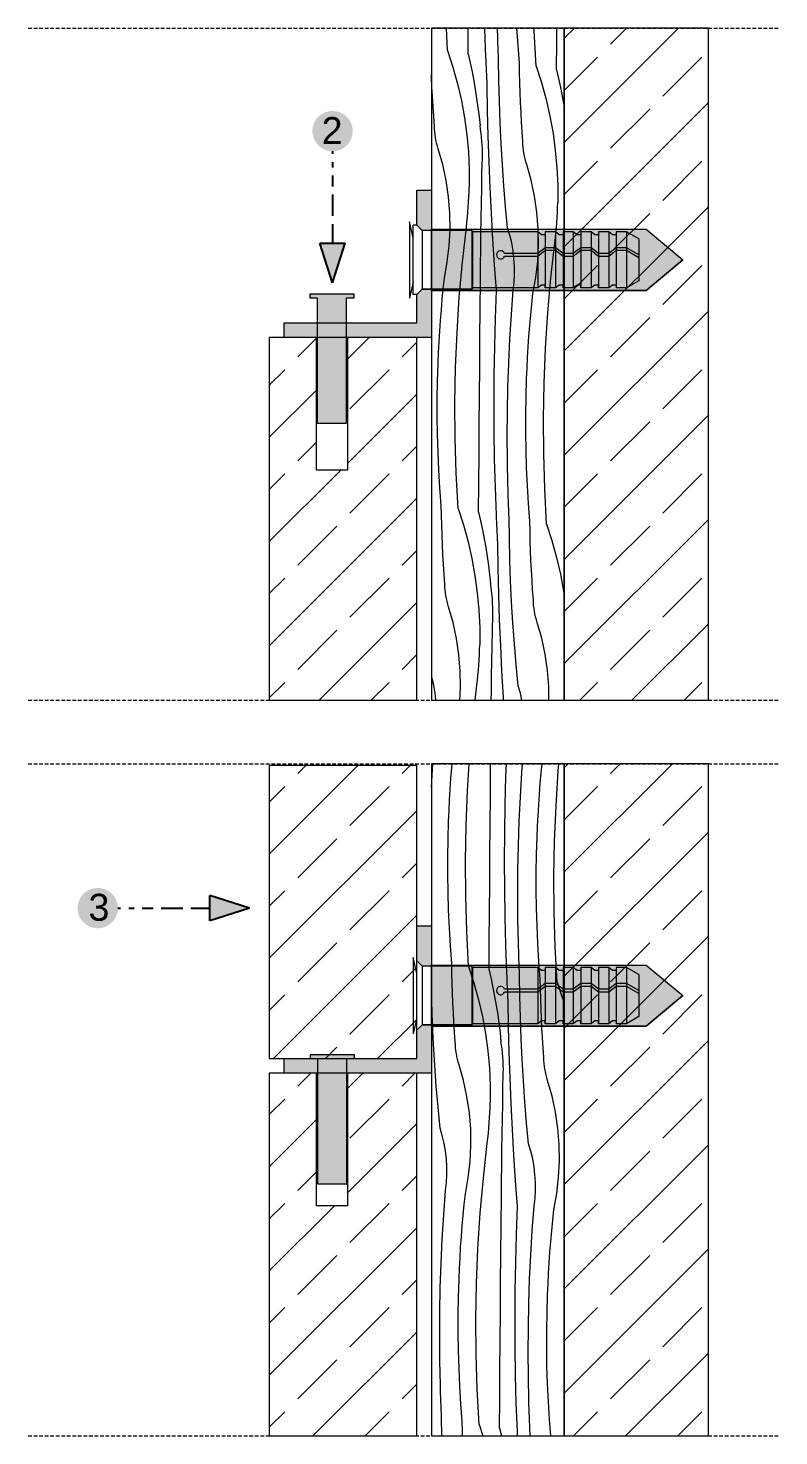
# Model space of a CAD drawing. Header units: millimetres. Extents: x -7260 to 55402, y 95 to 28230.
# Drawn here: x 34610 to 38683, y 12547 to 20189 of the extents above; entities that cross this region are included whole.
import ezdxf

# ---------------------------------------------------------------- set-up
doc = ezdxf.new("R2010")
doc.units = ezdxf.units.MM
doc.linetypes.add('Hidden Line', pattern=[30, 20, -10])
for name, color, linetype, lineweight in [('2D - Ogolne101', 252, 'Continuous', 13), ('2D - Ogolne5', 161, 'Continuous', 25), ('2D - Ogolne61', 251, 'Continuous', 20), ('2D - Ogolne82', 9, 'Continuous', 20), ('2D Drafting - General102', 254, 'Continuous', 13), ('2D Drafting - General121', 255, 'Continuous', 0), ('2D Drafting - General2', 251, 'Continuous', 15), ('2D Drafting - General5', 161, 'Continuous', 25), ('2D Drafting - General81', 251, 'Continuous', 20), ('Opisy - Tekst121', 255, 'Continuous', 0)]:
    doc.layers.add(name, color=color, linetype=linetype, lineweight=lineweight)
doc.styles.add('GENERATED_STYLE_5', font='arial.ttf')
pattern_1 = [(45, (412961, -308702.5), (-282.8427, 282.8427), []), (45, (412819.6, -308561.07), (-282.8427, 282.8427), [300, -100])]

# ---------------------------------------------------------------- blocks, each defined once
blk = doc.blocks.new('*X6')
at = {"layer": '2D Drafting - General81', "linetype": 'Continuous'}
for p, q in [((-94018.7, 82192.5), (-94020.3, 82222.8)), ((-93990.9, 82187.6), (-93990.6, 82222.8)), ((-93968.1, 82221.4), (-93968.1, 82222.8)), ((-93966.7, 82183.3), (-93968.1, 82221.4)), ((-93950.9, 82219.1), (-93951, 82222.8)), ((-93923.2, 82199.4), (-93924.6, 82222.8)), ((-93901.1, 82219), (-93901.3, 82222.8)), ((-93870.5, 82205.7), (-93870.4, 82222.8)), ((-93950.8, 82213.5), (-93950.9, 82219.1)), ((-93950.6, 82208), (-93950.8, 82213.5)), ((-93950.4, 82202.4), (-93950.6, 82208)), ((-93950.2, 82196.9), (-93950.4, 82202.4)), ((-93898.6, 82171.3), (-93901.1, 82219)), ((-93870.8, 82166.4), (-93870.5, 82205.7)), ((-94018.7, 82192.5), (-94011.4, 82170.1)), ((-93990.9, 82187.6), (-93988.1, 82175.6)), ((-93966.5, 82178.6), (-93966.7, 82183.3)), ((-93949.9, 82191.3), (-93950.2, 82196.9)), ((-93949.7, 82185.8), (-93949.9, 82191.3)), ((-93949.5, 82180.3), (-93949.7, 82185.8)), ((-93921.4, 82175.3), (-93923.2, 82199.4)), ((-94011.4, 82170.1), (-94005.2, 82147.4)), ((-93988.1, 82175.6), (-93985.6, 82163.6)), ((-93966.3, 82173.9), (-93966.5, 82178.6)), ((-93966.1, 82169.3), (-93966.3, 82173.9)), ((-93965.9, 82164.6), (-93966.1, 82169.3)), ((-93965.7, 82159.9), (-93965.9, 82164.6)), ((-93949.1, 82151.7), (-93949.5, 82180.3)), ((-93921.2, 82162), (-93921.4, 82175.3)), ((-93898.6, 82171.3), (-93891.4, 82148.9)), ((-93870.8, 82166.4), (-93868.1, 82154.4)), ((-94040.4, 82156.5), (-94040.5, 82160.2)), ((-94039.9, 82143.2), (-94040.4, 82156.5)), ((-94005.2, 82147.4), (-94000, 82124.5)), ((-93985.6, 82163.6), (-93983.3, 82151.5)), ((-93983.3, 82151.5), (-93981.2, 82139.4)), ((-93965.4, 82155.3), (-93965.7, 82159.9)), ((-93965.2, 82150.6), (-93965.4, 82155.3)), ((-93965, 82145.9), (-93965.2, 82150.6)), ((-93964.4, 82111), (-93965, 82145.9)), ((-93948.4, 82123.1), (-93949.1, 82151.7)), ((-93920.8, 82148.7), (-93921.2, 82162)), ((-93920.3, 82135.4), (-93920.8, 82148.7)), ((-93891.4, 82148.9), (-93885.1, 82126.2)), ((-93868.1, 82154.4), (-93865.6, 82142.4)), ((-94039.2, 82129.9), (-94039.9, 82143.2)), ((-94038.5, 82116.6), (-94039.2, 82129.9)), ((-93981.2, 82139.4), (-93979.3, 82127.3)), ((-93979.3, 82127.3), (-93977.5, 82115.2)), ((-93919.8, 82122.1), (-93920.3, 82135.4)), ((-93885.1, 82126.2), (-93879.9, 82103.3)), ((-93865.6, 82142.4), (-93863.2, 82130.4)), ((-93863.2, 82130.4), (-93861.1, 82118.3)), ((-94037.6, 82103.3), (-94038.5, 82116.6)), ((-94000, 82124.5), (-93995.8, 82101.3)), ((-93977.5, 82115.2), (-93976, 82103)), ((-93963.5, 82076.1), (-93964.4, 82111)), ((-93947.4, 82094.5), (-93948.4, 82123.1)), ((-93919.1, 82108.8), (-93919.8, 82122.1)), ((-93918.4, 82095.5), (-93919.1, 82108.8)), ((-93861.1, 82118.3), (-93860.5, 82114.5)), ((-94036.7, 82090), (-94037.6, 82103.3)), ((-94036.5, 82086.1), (-94036.7, 82090)), ((-93995.8, 82101.3), (-93992.6, 82078)), ((-93976, 82103), (-93974.7, 82090.8)), ((-93973.9, 82085.5), (-93974.7, 82090.8)), ((-93946.1, 82066), (-93947.4, 82094.5)), ((-93917.6, 82082.2), (-93918.4, 82095.5)), ((-93879.9, 82103.3), (-93875.7, 82080.1)), ((-94036.2, 82082.2), (-94036.5, 82086.1)), ((-94035.8, 82078.2), (-94036.2, 82082.2)), ((-94035.2, 82074.3), (-94035.8, 82078.2)), ((-94034.5, 82070.5), (-94035.2, 82074.3)), ((-94033.6, 82066.6), (-94034.5, 82070.5)), ((-93992.6, 82078), (-93990.5, 82054.6)), ((-93973.2, 82080.2), (-93973.9, 82085.5)), ((-93972.6, 82074.8), (-93973.2, 82080.2)), ((-93972.1, 82069.4), (-93972.6, 82074.8)), ((-93971.8, 82064.1), (-93972.1, 82069.4)), ((-93962.4, 82041.2), (-93963.5, 82076.1)), ((-93916.7, 82068.9), (-93917.6, 82082.2)), ((-93916.5, 82064.9), (-93916.7, 82068.9)), ((-93875.7, 82080.1), (-93872.6, 82056.8)), ((-94032.6, 82062.8), (-94033.6, 82066.6)), ((-94031.5, 82059), (-94032.6, 82062.8)), ((-94025.4, 82037.7), (-94031.5, 82059)), ((-93990.5, 82054.6), (-93989.4, 82031.1)), ((-93971.6, 82058.7), (-93971.8, 82064.1)), ((-93971.6, 82053.3), (-93971.6, 82058.7)), ((-93971.6, 82047.9), (-93971.6, 82053.3)), ((-93944.4, 82037.5), (-93946.1, 82066)), ((-93916.2, 82061), (-93916.5, 82064.9)), ((-93915.7, 82057.1), (-93916.2, 82061)), ((-93915.1, 82053.2), (-93915.7, 82057.1)), ((-93914.4, 82049.3), (-93915.1, 82053.2)), ((-93872.6, 82056.8), (-93870.4, 82033.4)), ((-94020.8, 82016), (-94025.4, 82037.7)), ((-93989.4, 82031.1), (-93989.4, 82007.6)), ((-93972.1, 82027), (-93971.6, 82047.9)), ((-93960.9, 82006.3), (-93962.4, 82041.2)), ((-93942.3, 82009), (-93944.4, 82037.5)), ((-93913.5, 82045.4), (-93914.4, 82049.3)), ((-93912.5, 82041.6), (-93913.5, 82045.4)), ((-93911.4, 82037.8), (-93912.5, 82041.6)), ((-93905.4, 82016.5), (-93911.4, 82037.8)), ((-93870.4, 82033.4), (-93869.3, 82009.9)), ((-94017.6, 81994), (-94020.8, 82016)), ((-93972.5, 82006.2), (-93972.1, 82027)), ((-93900.7, 81994.8), (-93905.4, 82016.5)), ((-94015.8, 81971.9), (-94017.6, 81994)), ((-93990.2, 81987), (-93989.8, 81993.8)), ((-93989.8, 81993.8), (-93989.5, 82000.7)), ((-93989.5, 82000.7), (-93989.4, 82007.6)), ((-93972.8, 81985.3), (-93972.5, 82006.2)), ((-93959.2, 81971.5), (-93960.9, 82006.3)), ((-93940, 81980.5), (-93942.3, 82009)), ((-93897.5, 81972.9), (-93900.7, 81994.8)), ((-93869.3, 82009.9), (-93869.3, 81986.4)), ((-93991.8, 81966.4), (-93991.2, 81973.3)), ((-93991.2, 81973.3), (-93990.6, 81980.1)), ((-93990.6, 81980.1), (-93990.2, 81987)), ((-93973.2, 81964.4), (-93972.8, 81985.3)), ((-93937.3, 81952), (-93940, 81980.5)), ((-93869.7, 81972.7), (-93869.5, 81979.5)), ((-93869.5, 81979.5), (-93869.3, 81986.4)), ((-94015.4, 81949.7), (-94015.8, 81971.9)), ((-93993.3, 81952.8), (-93992.5, 81959.6)), ((-93992.5, 81959.6), (-93991.8, 81966.4)), ((-93973.5, 81943.5), (-93973.2, 81964.4)), ((-93957.2, 81936.6), (-93959.2, 81971.5)), ((-93895.7, 81950.7), (-93897.5, 81972.9)), ((-93871.1, 81952.1), (-93870.6, 81959)), ((-93870.6, 81959), (-93870.1, 81965.8)), ((-93870.1, 81965.8), (-93869.7, 81972.7)), ((-94016.5, 81927.6), (-94015.4, 81949.7)), ((-93998.6, 81905.3), (-93993.3, 81952.8)), ((-93973.8, 81922.6), (-93973.5, 81943.5)), ((-93954.9, 81901.8), (-93957.2, 81936.6)), ((-93934.2, 81941.7), (-93937.3, 81952)), ((-93931.8, 81931.3), (-93934.2, 81941.7)), ((-93895.4, 81928.6), (-93895.7, 81950.7)), ((-93873.2, 81931.6), (-93872.4, 81938.4)), ((-93872.4, 81938.4), (-93871.7, 81945.3)), ((-93871.7, 81945.3), (-93871.1, 81952.1)), ((-94019.1, 81905.6), (-94016.5, 81927.6)), ((-93974, 81901.7), (-93973.8, 81922.6)), ((-93929.9, 81920.7), (-93931.8, 81931.3)), ((-93928.7, 81910.1), (-93929.9, 81920.7)), ((-93896.5, 81906.4), (-93895.4, 81928.6)), ((-93878.6, 81884.1), (-93873.2, 81931.6)), ((-94023, 81883.7), (-94019.1, 81905.6)), ((-94002.8, 81857.6), (-93998.6, 81905.3)), ((-93974.2, 81880.8), (-93974, 81901.7)), ((-93952.3, 81867), (-93954.9, 81901.8)), ((-93928, 81899.4), (-93928.7, 81910.1)), ((-93928, 81888.6), (-93928, 81899.4)), ((-93899, 81884.4), (-93896.5, 81906.4)), ((-94024.6, 81869.3), (-94023, 81883.7)), ((-93974.6, 81841.5), (-93974.2, 81880.8)), ((-93929.8, 81867.3), (-93928.6, 81877.9)), ((-93928.6, 81877.9), (-93928, 81888.6)), ((-93903, 81862.6), (-93899, 81884.4)), ((-93882.8, 81836.4), (-93878.6, 81884.1)), ((-94026, 81854.9), (-94024.6, 81869.3)), ((-93953.7, 81828.8), (-93952.3, 81867)), ((-93932.2, 81834.3), (-93929.8, 81867.3)), ((-93904.5, 81848.1), (-93903, 81862.6)), ((-94028.4, 81825.9), (-94027.2, 81840.4)), ((-94027.2, 81840.4), (-94026, 81854.9)), ((-94005.9, 81809.9), (-94002.8, 81857.6)), ((-93974.9, 81802.1), (-93974.6, 81841.5)), ((-93905.9, 81833.7), (-93904.5, 81848.1)), ((-94029.4, 81811.5), (-94028.4, 81825.9)), ((-93954.7, 81790.7), (-93953.7, 81828.8)), ((-93934.2, 81801.3), (-93932.2, 81834.3)), ((-93907.2, 81819.2), (-93905.9, 81833.7)), ((-93885.9, 81788.7), (-93882.8, 81836.4)), ((-94030.3, 81797), (-94029.4, 81811.5)), ((-94007.9, 81762.1), (-94005.9, 81809.9)), ((-93975.2, 81762.8), (-93974.9, 81802.1)), ((-93935.8, 81768.3), (-93934.2, 81801.3)), ((-93909.3, 81790.3), (-93908.3, 81804.8)), ((-93908.3, 81804.8), (-93907.2, 81819.2)), ((-94031.6, 81768), (-94031, 81782.5)), ((-94031, 81782.5), (-94030.3, 81797)), ((-93955.4, 81752.5), (-93954.7, 81790.7)), ((-93910.2, 81775.8), (-93909.3, 81790.3)), ((-93887.8, 81741), (-93885.9, 81788.7)), ((-94032.3, 81743.9), (-94031.6, 81768)), ((-93936.9, 81735.3), (-93935.8, 81768.3)), ((-93910.9, 81761.3), (-93910.2, 81775.8)), ((-94032.7, 81719.7), (-94032.3, 81743.9)), ((-94008.7, 81714.3), (-94007.9, 81762.1)), ((-93975.5, 81723.4), (-93975.2, 81762.8)), ((-93955.6, 81714.4), (-93955.4, 81752.5)), ((-93912.3, 81722.7), (-93911.5, 81746.8)), ((-93911.5, 81746.8), (-93910.9, 81761.3)), ((-93937.6, 81702.3), (-93936.9, 81735.3)), ((-93888.7, 81693.1), (-93887.8, 81741)), ((-94032.7, 81695.6), (-94032.7, 81719.7)), ((-94008.4, 81666.5), (-94008.7, 81714.3)), ((-93975.8, 81684.1), (-93975.5, 81723.4)), ((-93955.4, 81676.2), (-93955.6, 81714.4)), ((-93912.6, 81698.5), (-93912.3, 81722.7)), ((-94032.3, 81671.4), (-94032.7, 81695.6)), ((-93937.8, 81669.2), (-93937.6, 81702.3)), ((-93912.6, 81674.4), (-93912.6, 81698.5)), ((-93888.4, 81645.3), (-93888.7, 81693.1)), ((-94031.6, 81647.3), (-94032.3, 81671.4)), ((-93976.1, 81644.7), (-93975.8, 81684.1)), ((-93954.9, 81638.1), (-93955.4, 81676.2)), ((-93937.6, 81636.2), (-93937.8, 81669.2)), ((-93912.3, 81650.2), (-93912.6, 81674.4)), ((-94007, 81618.7), (-94008.4, 81666.5)), ((-93911.6, 81626.1), (-93912.3, 81650.2)), ((-94030.5, 81623.2), (-94031.6, 81647.3)), ((-93976.4, 81605.4), (-93976.1, 81644.7)), ((-93953.9, 81599.9), (-93954.9, 81638.1)), ((-93936.9, 81603.1), (-93937.6, 81636.2)), ((-93886.9, 81597.5), (-93888.4, 81645.3)), ((-94029.1, 81599.1), (-94030.5, 81623.2)), ((-94004.5, 81570.9), (-94007, 81618.7)), ((-93910.5, 81602), (-93911.6, 81626.1)), ((-94027.3, 81575), (-94029.1, 81599.1)), ((-93976.6, 81566), (-93976.4, 81605.4)), ((-93952.5, 81561.8), (-93953.9, 81599.9)), ((-93936.7, 81597.6), (-93936.9, 81603.1)), ((-93936.5, 81592), (-93936.7, 81597.6)), ((-93936.4, 81586.5), (-93936.5, 81592)), ((-93909, 81577.9), (-93910.5, 81602)), ((-93884.4, 81549.8), (-93886.9, 81597.5)), ((-94027, 81561.7), (-94027.3, 81575)), ((-93936.2, 81580.9), (-93936.4, 81586.5)), ((-93936, 81575.4), (-93936.2, 81580.9)), ((-93935.7, 81569.8), (-93936, 81575.4)), ((-93907.2, 81553.8), (-93909, 81577.9)), ((-94026.7, 81548.3), (-94027, 81561.7)), ((-94004.5, 81570.9), (-93997.2, 81548.6)), ((-93976.6, 81566), (-93973.9, 81554.1)), ((-93973.9, 81554.1), (-93971.4, 81542.1)), ((-93952.3, 81557.1), (-93952.5, 81561.8)), ((-93952.1, 81552.4), (-93952.3, 81557.1)), ((-93935.5, 81564.3), (-93935.7, 81569.8)), ((-93935.2, 81558.7), (-93935.5, 81564.3)), ((-93934.9, 81530.2), (-93935.2, 81558.7)), ((-93906.9, 81540.5), (-93907.2, 81553.8)), ((-94026.2, 81535), (-94026.7, 81548.3)), ((-94025.6, 81521.7), (-94026.2, 81535)), ((-93997.2, 81548.6), (-93991, 81525.9)), ((-93971.4, 81542.1), (-93969.1, 81530)), ((-93951.9, 81547.8), (-93952.1, 81552.4)), ((-93951.7, 81543.1), (-93951.9, 81547.8)), ((-93951.5, 81538.4), (-93951.7, 81543.1)), ((-93951.2, 81533.7), (-93951.5, 81538.4)), ((-93951, 81529.1), (-93951.2, 81533.7)), ((-93906.6, 81527.2), (-93906.9, 81540.5)), ((-93884.4, 81549.8), (-93877.2, 81527.4)), ((-94025, 81508.4), (-94025.6, 81521.7)), ((-93991, 81525.9), (-93985.8, 81503)), ((-93969.1, 81530), (-93967, 81517.9)), ((-93967, 81517.9), (-93965.1, 81505.8)), ((-93950.8, 81524.4), (-93951, 81529.1)), ((-93950.2, 81489.5), (-93950.8, 81524.4)), ((-93934.2, 81501.6), (-93934.9, 81530.2)), ((-93906.1, 81513.9), (-93906.6, 81527.2)), ((-93877.2, 81527.4), (-93870.9, 81504.7)), ((-94024.3, 81495.1), (-94025, 81508.4)), ((-93985.8, 81503), (-93981.6, 81479.8)), ((-93965.1, 81505.8), (-93963.3, 81493.7)), ((-93933.2, 81473), (-93934.2, 81501.6)), ((-93905.6, 81500.5), (-93906.1, 81513.9)), ((-93904.9, 81487.2), (-93905.6, 81500.5)), ((-93870.9, 81504.7), (-93865.7, 81481.8)), ((-94023.4, 81481.8), (-94024.3, 81495.1)), ((-94022.5, 81468.5), (-94023.4, 81481.8)), ((-93981.6, 81479.8), (-93978.4, 81456.5)), ((-93963.3, 81493.7), (-93961.8, 81481.5)), ((-93961.8, 81481.5), (-93960.5, 81469.3)), ((-93949.3, 81454.6), (-93950.2, 81489.5)), ((-93904.2, 81473.9), (-93904.9, 81487.2)), ((-93865.7, 81481.8), (-93861.5, 81458.6)), ((-94022.3, 81464.6), (-94022.5, 81468.5)), ((-94022, 81460.7), (-94022.3, 81464.6)), ((-94021.6, 81456.7), (-94022, 81460.7)), ((-93959.7, 81464), (-93960.5, 81469.3)), ((-93959, 81458.6), (-93959.7, 81464)), ((-93958.4, 81453.3), (-93959, 81458.6)), ((-93931.9, 81444.5), (-93933.2, 81473)), ((-93903.4, 81460.7), (-93904.2, 81473.9)), ((-93902.4, 81447.4), (-93903.4, 81460.7)), ((-93861.5, 81458.6), (-93860.5, 81451.3)), ((-94021, 81452.8), (-94021.6, 81456.7)), ((-94020.2, 81448.9), (-94021, 81452.8)), ((-94019.4, 81445.1), (-94020.2, 81448.9)), ((-94018.4, 81441.3), (-94019.4, 81445.1)), ((-94017.3, 81437.5), (-94018.4, 81441.3)), ((-93978.4, 81456.5), (-93976.3, 81433.1)), ((-93957.9, 81447.9), (-93958.4, 81453.3)), ((-93957.6, 81442.6), (-93957.9, 81447.9)), ((-93957.4, 81437.2), (-93957.6, 81442.6)), ((-93948.1, 81419.7), (-93949.3, 81454.6)), ((-93930.2, 81416), (-93931.9, 81444.5)), ((-93902.3, 81443.4), (-93902.4, 81447.4)), ((-93902, 81439.5), (-93902.3, 81443.4)), ((-93901.5, 81435.6), (-93902, 81439.5)), ((-94011.2, 81416.1), (-94017.3, 81437.5)), ((-93976.3, 81433.1), (-93975.2, 81409.6)), ((-93957.8, 81405.5), (-93957.4, 81426.4)), ((-93957.3, 81431.8), (-93957.4, 81437.2)), ((-93957.4, 81426.4), (-93957.3, 81431.8)), ((-93946.7, 81384.8), (-93948.1, 81419.7)), ((-93900.9, 81431.7), (-93901.5, 81435.6)), ((-93900.2, 81427.8), (-93900.9, 81431.7)), ((-93899.3, 81423.9), (-93900.2, 81427.8)), ((-93898.3, 81420.1), (-93899.3, 81423.9)), ((-93897.2, 81416.3), (-93898.3, 81420.1)), ((-94006.6, 81394.5), (-94011.2, 81416.1)), ((-93975.2, 81409.6), (-93975.2, 81386.1)), ((-93958.2, 81384.6), (-93957.8, 81405.5)), ((-93928.1, 81387.4), (-93930.2, 81416)), ((-93891.1, 81395), (-93897.2, 81416.3)), ((-94003.4, 81372.5), (-94006.6, 81394.5)), ((-93975.3, 81379.2), (-93975.2, 81386.1)), ((-93958.6, 81363.8), (-93958.2, 81384.6)), ((-93945, 81349.9), (-93946.7, 81384.8)), ((-93925.8, 81359), (-93928.1, 81387.4)), ((-93886.5, 81373.3), (-93891.1, 81395)), ((-94001.6, 81350.4), (-94003.4, 81372.5)), ((-93976.4, 81358.6), (-93976, 81365.5)), ((-93976, 81365.5), (-93975.6, 81372.3)), ((-93975.6, 81372.3), (-93975.3, 81379.2)), ((-93959, 81342.9), (-93958.6, 81363.8)), ((-93883.3, 81351.3), (-93886.5, 81373.3)), ((-94040.1, 81341.4), (-94040.5, 81342.9)), ((-94001.2, 81328.2), (-94001.6, 81350.4)), ((-93978.3, 81338.1), (-93977.6, 81344.9)), ((-93977.6, 81344.9), (-93976.9, 81351.8)), ((-93976.9, 81351.8), (-93976.4, 81358.6)), ((-93959.3, 81322), (-93959, 81342.9)), ((-93942.9, 81315.1), (-93945, 81349.9)), ((-93923, 81330.5), (-93925.8, 81359)), ((-93881.5, 81329.2), (-93883.3, 81351.3)), ((-94037.6, 81331), (-94040.1, 81341.4)), ((-94035.8, 81320.4), (-94037.6, 81331)), ((-94002.1, 81310.9), (-94001.2, 81328.2)), ((-93981.4, 81310.9), (-93979.1, 81331.3)), ((-93979.1, 81331.3), (-93978.3, 81338.1)), ((-93920, 81320.2), (-93923, 81330.5)), ((-93881.2, 81310.9), (-93881.5, 81329.2)), ((-94034.7, 81310.9), (-94035.8, 81320.4)), ((-93959.4, 81310.9), (-93959.3, 81322)), ((-93942.7, 81310.9), (-93942.9, 81315.1)), ((-93917.8, 81310.9), (-93920, 81320.2))]:
    blk.add_line(p, q, dxfattribs=at)
blk = doc.blocks.new('Wype_nienie_80')
at = {"layer": '2D Drafting - General2', "linetype": 'Continuous'}
for p, q in [((-93860.5, 82222.8), (-94040.5, 82222.8)), ((-94040.5, 82222.8), (-94040.5, 81310.9)), ((-93860.5, 81310.9), (-93860.5, 82222.8)), ((-94040.5, 81310.9), (-93860.5, 81310.9))]:
    blk.add_line(p, q, dxfattribs=at)
at = {"layer": '2D Drafting - General81', "linetype": 'Continuous'}
blk.add_blockref('*X6', (0, 0), dxfattribs=at)
blk = doc.blocks.new('*X8')
at = {"layer": '2D Drafting - General81', "linetype": 'Continuous'}
for p, q in [((-94040.1, 81201), (-94038.7, 81224.4)), ((-94014.2, 81204.4), (-94013, 81218.9)), ((-94013, 81218.9), (-94012.5, 81224.4)), ((-93991.7, 81188.4), (-93989.4, 81224.4)), ((-93960.7, 81180.6), (-93960.4, 81219.9)), ((-93960.4, 81219.9), (-93960.3, 81224.4)), ((-93939.5, 81207.3), (-93938.8, 81224.4)), ((-93920, 81179.8), (-93918, 81212.8)), ((-93918, 81212.8), (-93917.1, 81224.4)), ((-93893, 81197.7), (-93891.7, 81212.2)), ((-93891.7, 81212.2), (-93890.5, 81224.4)), ((-93871.6, 81167.2), (-93868.6, 81214.9)), ((-93868.6, 81214.9), (-93867.7, 81224.4)), ((-94040.5, 81191.7), (-94040.1, 81201)), ((-94016, 81175.5), (-94015.2, 81190)), ((-94015.2, 81190), (-94014.2, 81204.4)), ((-93940.5, 81169.2), (-93939.5, 81207.3)), ((-93894.1, 81183.3), (-93893, 81197.7)), ((-94016.8, 81161), (-94016, 81175.5)), ((-93993.7, 81140.6), (-93991.7, 81188.4)), ((-93961, 81141.3), (-93960.7, 81180.6)), ((-93921.6, 81146.8), (-93920, 81179.8)), ((-93895.1, 81168.8), (-93894.1, 81183.3)), ((-94017.4, 81146.5), (-94016.8, 81161)), ((-93941.2, 81131), (-93940.5, 81169.2)), ((-93896.7, 81139.8), (-93896, 81154.3)), ((-93896, 81154.3), (-93895.1, 81168.8)), ((-93873.6, 81119.4), (-93871.6, 81167.2)), ((-94018.1, 81122.3), (-94017.4, 81146.5)), ((-93994.5, 81092.8), (-93993.7, 81140.6)), ((-93961.3, 81101.9), (-93961, 81141.3)), ((-93922.7, 81113.8), (-93921.6, 81146.8)), ((-93897.3, 81125.3), (-93896.7, 81139.8)), ((-94018.5, 81098.2), (-94018.1, 81122.3)), ((-93941.4, 81092.9), (-93941.2, 81131)), ((-93923.4, 81080.8), (-93922.7, 81113.8)), ((-93898.1, 81101.2), (-93897.3, 81125.3)), ((-93874.4, 81071.6), (-93873.6, 81119.4)), ((-94018.5, 81074.1), (-94018.5, 81098.2)), ((-93961.6, 81062.6), (-93961.3, 81101.9)), ((-93898.4, 81077), (-93898.1, 81101.2)), ((-93994.2, 81045), (-93994.5, 81092.8)), ((-93941.2, 81054.7), (-93941.4, 81092.9)), ((-93923.6, 81047.7), (-93923.4, 81080.8)), ((-93898.4, 81052.9), (-93898.4, 81077)), ((-94018.1, 81049.9), (-94018.5, 81074.1)), ((-93961.9, 81023.2), (-93961.6, 81062.6)), ((-93874.1, 81023.8), (-93874.4, 81071.6)), ((-94017.4, 81025.8), (-94018.1, 81049.9)), ((-93992.8, 80997.2), (-93994.2, 81045)), ((-93940.7, 81016.6), (-93941.2, 81054.7)), ((-93923.3, 81014.7), (-93923.6, 81047.7)), ((-93898.1, 81028.7), (-93898.4, 81052.9)), ((-94016.3, 81001.6), (-94017.4, 81025.8)), ((-93962.2, 80983.9), (-93961.9, 81023.2)), ((-93897.3, 81004.6), (-93898.1, 81028.7)), ((-93872.7, 80976), (-93874.1, 81023.8)), ((-94014.9, 80977.5), (-94016.3, 81001.6)), ((-93939.7, 80978.4), (-93940.7, 81016.6)), ((-93922.7, 80981.6), (-93923.3, 81014.7)), ((-93896.3, 80980.5), (-93897.3, 81004.6)), ((-93990.2, 80949.4), (-93992.8, 80997.2)), ((-93962.4, 80944.5), (-93962.2, 80983.9)), ((-93922.5, 80976.1), (-93922.7, 80981.6)), ((-93894.8, 80956.4), (-93896.3, 80980.5)), ((-94013.1, 80953.5), (-94014.9, 80977.5)), ((-93938.3, 80940.3), (-93939.7, 80978.4)), ((-93922.3, 80970.5), (-93922.5, 80976.1)), ((-93922.1, 80965), (-93922.3, 80970.5)), ((-93922, 80959.4), (-93922.1, 80965)), ((-93870.2, 80928.3), (-93872.7, 80976)), ((-94012.8, 80940.1), (-94013.1, 80953.5)), ((-93990.2, 80949.4), (-93983, 80927.1)), ((-93962.4, 80944.5), (-93959.7, 80932.6)), ((-93921.7, 80953.9), (-93922, 80959.4)), ((-93921.5, 80948.3), (-93921.7, 80953.9)), ((-93921.3, 80942.8), (-93921.5, 80948.3)), ((-93921, 80937.2), (-93921.3, 80942.8)), ((-93893, 80932.3), (-93894.8, 80956.4)), ((-94012.4, 80926.8), (-94012.8, 80940.1)), ((-94012, 80913.5), (-94012.4, 80926.8)), ((-93983, 80927.1), (-93976.8, 80904.4)), ((-93959.7, 80932.6), (-93957.2, 80920.6)), ((-93938.1, 80935.6), (-93938.3, 80940.3)), ((-93937.9, 80930.9), (-93938.1, 80935.6)), ((-93937.7, 80926.3), (-93937.9, 80930.9)), ((-93937.5, 80921.6), (-93937.7, 80926.3)), ((-93920.7, 80908.7), (-93921, 80937.2)), ((-93892.7, 80919), (-93893, 80932.3)), ((-93870.2, 80928.3), (-93862.9, 80905.9)), ((-94040.1, 80901.3), (-94040.5, 80920.2)), ((-94011.4, 80900.2), (-94012, 80913.5)), ((-93976.8, 80904.4), (-93971.6, 80881.4)), ((-93957.2, 80920.6), (-93954.9, 80908.5)), ((-93954.9, 80908.5), (-93952.8, 80896.4)), ((-93937.2, 80916.9), (-93937.5, 80921.6)), ((-93937, 80912.2), (-93937.2, 80916.9)), ((-93936.8, 80907.6), (-93937, 80912.2)), ((-93936.5, 80902.9), (-93936.8, 80907.6)), ((-93920, 80880.1), (-93920.7, 80908.7)), ((-93892.4, 80905.7), (-93892.7, 80919)), ((-93891.9, 80892.3), (-93892.4, 80905.7)), ((-93862.9, 80905.9), (-93860.5, 80897.1)), ((-94039.1, 80872.7), (-94040.1, 80901.3)), ((-94010.8, 80886.9), (-94011.4, 80900.2)), ((-94010.1, 80873.6), (-94010.8, 80886.9)), ((-93952.8, 80896.4), (-93950.8, 80884.3)), ((-93950.8, 80884.3), (-93949.1, 80872.2)), ((-93936, 80868), (-93936.5, 80902.9)), ((-93891.4, 80879), (-93891.9, 80892.3)), ((-94037.7, 80844.1), (-94039.1, 80872.7)), ((-94009.2, 80860.3), (-94010.1, 80873.6)), ((-93971.6, 80881.4), (-93967.4, 80858.3)), ((-93949.1, 80872.2), (-93947.6, 80860)), ((-93935.1, 80833.1), (-93936, 80868)), ((-93919, 80851.5), (-93920, 80880.1)), ((-93890.7, 80865.7), (-93891.4, 80879)), ((-93890, 80852.4), (-93890.7, 80865.7)), ((-94008.3, 80847), (-94009.2, 80860.3)), ((-94008.1, 80843.1), (-94008.3, 80847)), ((-93967.4, 80858.3), (-93964.2, 80835)), ((-93947.6, 80860), (-93946.3, 80847.8)), ((-93945.4, 80842.5), (-93946.3, 80847.8)), ((-93917.6, 80823), (-93919, 80851.5)), ((-93889.2, 80839.1), (-93890, 80852.4)), ((-94036, 80815.6), (-94037.7, 80844.1)), ((-94007.8, 80839.1), (-94008.1, 80843.1)), ((-94007.4, 80835.2), (-94007.8, 80839.1)), ((-94006.8, 80831.3), (-94007.4, 80835.2)), ((-94006, 80827.4), (-94006.8, 80831.3)), ((-94005.2, 80823.6), (-94006, 80827.4)), ((-93964.2, 80835), (-93962.1, 80811.6)), ((-93944.7, 80837.1), (-93945.4, 80842.5)), ((-93944.2, 80831.8), (-93944.7, 80837.1)), ((-93943.7, 80826.4), (-93944.2, 80831.8)), ((-93933.9, 80798.2), (-93935.1, 80833.1)), ((-93888.2, 80825.9), (-93889.2, 80839.1)), ((-94034, 80787.1), (-94036, 80815.6)), ((-94004.2, 80819.8), (-94005.2, 80823.6)), ((-94003, 80816), (-94004.2, 80819.8)), ((-93997, 80794.6), (-94003, 80816)), ((-93962.1, 80811.6), (-93961, 80788.1)), ((-93943.4, 80821.1), (-93943.7, 80826.4)), ((-93943.2, 80815.7), (-93943.4, 80821.1)), ((-93943.1, 80810.3), (-93943.2, 80815.7)), ((-93943.2, 80804.9), (-93943.1, 80810.3)), ((-93915.9, 80794.4), (-93917.6, 80823)), ((-93888.1, 80821.9), (-93888.2, 80825.9)), ((-93887.7, 80818), (-93888.1, 80821.9)), ((-93887.3, 80814), (-93887.7, 80818)), ((-93886.7, 80810.1), (-93887.3, 80814)), ((-93886, 80806.3), (-93886.7, 80810.1)), ((-93992.4, 80772.9), (-93997, 80794.6)), ((-93943.6, 80784), (-93943.2, 80804.9)), ((-93932.5, 80763.3), (-93933.9, 80798.2)), ((-93913.9, 80765.9), (-93915.9, 80794.4)), ((-93885.1, 80802.4), (-93886, 80806.3)), ((-93884.1, 80798.6), (-93885.1, 80802.4)), ((-93883, 80794.8), (-93884.1, 80798.6)), ((-93876.9, 80773.5), (-93883, 80794.8)), ((-94031.6, 80758.6), (-94034, 80787.1)), ((-93989.2, 80751), (-93992.4, 80772.9)), ((-93961, 80788.1), (-93960.9, 80764.6)), ((-93944, 80763.1), (-93943.6, 80784)), ((-93872.3, 80751.8), (-93876.9, 80773.5)), ((-94028.9, 80730.2), (-94031.6, 80758.6)), ((-93987.4, 80728.9), (-93989.2, 80751)), ((-93961.8, 80744), (-93961.4, 80750.8)), ((-93961.4, 80750.8), (-93961.1, 80757.7)), ((-93961.1, 80757.7), (-93960.9, 80764.6)), ((-93944.4, 80742.2), (-93944, 80763.1)), ((-93930.8, 80728.4), (-93932.5, 80763.3)), ((-93911.5, 80737.5), (-93913.9, 80765.9)), ((-93869.1, 80729.8), (-93872.3, 80751.8)), ((-93962.7, 80730.3), (-93962.2, 80737.1)), ((-93962.2, 80737.1), (-93961.8, 80744)), ((-93944.8, 80721.4), (-93944.4, 80742.2)), ((-93908.8, 80709), (-93911.5, 80737.5)), ((-94025.9, 80719.9), (-94028.9, 80730.2)), ((-94023.4, 80709.4), (-94025.9, 80719.9)), ((-93987, 80706.7), (-93987.4, 80728.9)), ((-93964.9, 80709.8), (-93964.1, 80716.6)), ((-93964.1, 80716.6), (-93963.4, 80723.4)), ((-93963.4, 80723.4), (-93962.7, 80730.3)), ((-93945.1, 80700.5), (-93944.8, 80721.4)), ((-93928.7, 80693.6), (-93930.8, 80728.4)), ((-93867.3, 80707.7), (-93869.1, 80729.8)), ((-94021.6, 80698.9), (-94023.4, 80709.4)), ((-94020.3, 80688.2), (-94021.6, 80698.9)), ((-93988.1, 80684.6), (-93987, 80706.7)), ((-93970.2, 80662.2), (-93964.9, 80709.8)), ((-93945.3, 80679.6), (-93945.1, 80700.5)), ((-93926.4, 80658.7), (-93928.7, 80693.6)), ((-93905.8, 80698.7), (-93908.8, 80709)), ((-93903.3, 80688.3), (-93905.8, 80698.7)), ((-93867, 80685.5), (-93867.3, 80707.7)), ((-94019.7, 80677.5), (-94020.3, 80688.2)), ((-94019.6, 80666.8), (-94019.7, 80677.5)), ((-93990.7, 80662.5), (-93988.1, 80684.6)), ((-93945.6, 80658.7), (-93945.3, 80679.6)), ((-93901.5, 80677.7), (-93903.3, 80688.3)), ((-93900.2, 80667.1), (-93901.5, 80677.7)), ((-93868.1, 80663.4), (-93867, 80685.5)), ((-94021.4, 80645.4), (-94020.2, 80656.1)), ((-94020.2, 80656.1), (-94019.6, 80666.8)), ((-93994.6, 80640.7), (-93990.7, 80662.5)), ((-93974.4, 80614.6), (-93970.2, 80662.2)), ((-93945.8, 80637.8), (-93945.6, 80658.7)), ((-93923.8, 80623.9), (-93926.4, 80658.7)), ((-93899.6, 80656.4), (-93900.2, 80667.1)), ((-93899.6, 80645.6), (-93899.6, 80656.4)), ((-93870.6, 80641.4), (-93868.1, 80663.4)), ((-94023.9, 80612.5), (-94021.4, 80645.4)), ((-93996.2, 80626.3), (-93994.6, 80640.7)), ((-93946.1, 80598.4), (-93945.8, 80637.8)), ((-93900.1, 80634.9), (-93899.6, 80645.6)), ((-93874.6, 80619.5), (-93870.6, 80641.4)), ((-93997.5, 80611.8), (-93996.2, 80626.3)), ((-93925.3, 80585.8), (-93923.8, 80623.9)), ((-93903.8, 80591.3), (-93901.3, 80624.3)), ((-93901.3, 80624.3), (-93900.1, 80634.9)), ((-93876.1, 80605.1), (-93874.6, 80619.5)), ((-94025.9, 80579.5), (-94023.9, 80612.5)), ((-93998.8, 80597.4), (-93997.5, 80611.8)), ((-93977.5, 80566.9), (-93974.4, 80614.6)), ((-93946.5, 80559.1), (-93946.1, 80598.4)), ((-93877.5, 80590.7), (-93876.1, 80605.1)), ((-94027.4, 80546.5), (-94025.9, 80579.5)), ((-94001, 80568.4), (-93999.9, 80582.9)), ((-93999.9, 80582.9), (-93998.8, 80597.4)), ((-93926.3, 80547.7), (-93925.3, 80585.8)), ((-93905.8, 80558.3), (-93903.8, 80591.3)), ((-93878.7, 80576.2), (-93877.5, 80590.7)), ((-94001.8, 80554), (-94001, 80568.4)), ((-93979.5, 80519.1), (-93977.5, 80566.9)), ((-93880.9, 80547.3), (-93879.9, 80561.7)), ((-93879.9, 80561.7), (-93878.7, 80576.2)), ((-94028.6, 80513.5), (-94027.4, 80546.5)), ((-94002.6, 80539.5), (-94001.8, 80554)), ((-93946.8, 80519.7), (-93946.5, 80559.1)), ((-93927, 80509.5), (-93926.3, 80547.7)), ((-93907.4, 80525.3), (-93905.8, 80558.3)), ((-93881.8, 80532.8), (-93880.9, 80547.3)), ((-94003.9, 80500.8), (-94003.2, 80525)), ((-94003.2, 80525), (-94002.6, 80539.5)), ((-93908.5, 80492.3), (-93907.4, 80525.3)), ((-93882.5, 80518.3), (-93881.8, 80532.8)), ((-94029.2, 80480.4), (-94028.6, 80513.5)), ((-93980.3, 80471.3), (-93979.5, 80519.1)), ((-93947.1, 80480.4), (-93946.8, 80519.7)), ((-93927.2, 80471.4), (-93927, 80509.5)), ((-93883.8, 80479.7), (-93883.1, 80503.8)), ((-93883.1, 80503.8), (-93882.5, 80518.3)), ((-94004.3, 80476.7), (-94003.9, 80500.8)), ((-93909.2, 80459.2), (-93908.5, 80492.3)), ((-94029.4, 80447.4), (-94029.2, 80480.4)), ((-94004.3, 80452.5), (-94004.3, 80476.7)), ((-93980, 80423.5), (-93980.3, 80471.3)), ((-93947.4, 80441.1), (-93947.1, 80480.4)), ((-93927, 80433.2), (-93927.2, 80471.4)), ((-93884.2, 80455.5), (-93883.8, 80479.7)), ((-94029.2, 80414.3), (-94029.4, 80447.4)), ((-94003.9, 80428.4), (-94004.3, 80452.5)), ((-93909.4, 80426.2), (-93909.2, 80459.2)), ((-93884.2, 80431.4), (-93884.2, 80455.5)), ((-94003.2, 80404.3), (-94003.9, 80428.4)), ((-93947.7, 80401.7), (-93947.4, 80441.1)), ((-93926.4, 80395), (-93927, 80433.2)), ((-93909.1, 80393.2), (-93909.4, 80426.2)), ((-93883.9, 80407.2), (-93884.2, 80431.4)), ((-94028.5, 80381.3), (-94029.2, 80414.3)), ((-93978.6, 80375.7), (-93980, 80423.5)), ((-93883.1, 80383.1), (-93883.9, 80407.2)), ((-94002.1, 80380.1), (-94003.2, 80404.3)), ((-93948, 80362.4), (-93947.7, 80401.7)), ((-93925.5, 80356.9), (-93926.4, 80395)), ((-93908.5, 80360.1), (-93909.1, 80393.2)), ((-94028.4, 80375.7), (-94028.5, 80381.3)), ((-94028.2, 80370.2), (-94028.4, 80375.7)), ((-94028, 80364.6), (-94028.2, 80370.2)), ((-94000.7, 80356), (-94002.1, 80380.1)), ((-93976, 80327.9), (-93978.6, 80375.7)), ((-93882, 80359), (-93883.1, 80383.1)), ((-94027.8, 80359.1), (-94028, 80364.6)), ((-94027.6, 80353.5), (-94027.8, 80359.1)), ((-94027.4, 80348), (-94027.6, 80353.5)), ((-93998.9, 80332), (-94000.7, 80356)), ((-93948.2, 80323), (-93948, 80362.4)), ((-93924.1, 80318.8), (-93925.5, 80356.9)), ((-93908.3, 80354.6), (-93908.5, 80360.1)), ((-93908.1, 80349), (-93908.3, 80354.6)), ((-93880.6, 80334.9), (-93882, 80359)), ((-94027.1, 80342.4), (-94027.4, 80348)), ((-94026.9, 80336.9), (-94027.1, 80342.4)), ((-94026.6, 80312.5), (-94026.9, 80336.9)), ((-93998.6, 80318.6), (-93998.9, 80332)), ((-93907.9, 80343.5), (-93908.1, 80349)), ((-93907.7, 80337.9), (-93907.9, 80343.5)), ((-93907.5, 80332.4), (-93907.7, 80337.9)), ((-93907.3, 80326.8), (-93907.5, 80332.4)), ((-93878.9, 80312.5), (-93880.6, 80334.9)), ((-93998.4, 80312.5), (-93998.6, 80318.6)), ((-93976, 80327.9), (-93971, 80312.5)), ((-93948.2, 80323), (-93945.8, 80312.5)), ((-93923.9, 80314.1), (-93924.1, 80318.8)), ((-93923.8, 80312.5), (-93923.9, 80314.1)), ((-93907.1, 80321.3), (-93907.3, 80326.8)), ((-93906.8, 80315.7), (-93907.1, 80321.3)), ((-93906.8, 80312.5), (-93906.8, 80315.7))]:
    blk.add_line(p, q, dxfattribs=at)
blk = doc.blocks.new('Wype_nienie_81')
at = {"layer": '2D Drafting - General2', "linetype": 'Continuous'}
for p, q in [((-93860.5, 81224.4), (-94040.5, 81224.4)), ((-94040.5, 81224.4), (-94040.5, 80312.5)), ((-93860.5, 80312.5), (-93860.5, 81224.4)), ((-94040.5, 80312.5), (-93860.5, 80312.5))]:
    blk.add_line(p, q, dxfattribs=at)
at = {"layer": '2D Drafting - General81', "linetype": 'Continuous'}
blk.add_blockref('*X8', (0, 0), dxfattribs=at)

msp = doc.modelspace()

# ---------------------------------------------------------------- hatches: boundary and pattern name
at = {"layer": '2D - Ogolne5', "linetype": 'Continuous'}
for points in [[(36152.33, 19630.05, 1), (36371.4, 19630.05, 1)], [(34987.94, 15302.69, 1), (34987.94, 15521.76, 1)]]:
    msp.add_hatch(color=256, dxfattribs=at).paths.add_polyline_path(points, flags=0)
at = {"layer": '2D Drafting - General102', "linetype": 'Continuous'}
for points in [[(36718.88, 19309.43), (36798.88, 19309.43), (36798.88, 19090.04), (36748.11, 19090.04), (36718.88, 19119.26)], [(36718.88, 18589.43), (36718.88, 18742.59), (36748.11, 18771.82), (36798.88, 18771.82), (36798.88, 18509.43), (35998.88, 18509.43), (35998.88, 18589.43)], [(36718.88, 15315.7), (36798.88, 15315.7), (36798.88, 15096.31), (36748.11, 15096.31), (36718.88, 15125.54)], [(36718.88, 14595.7), (36718.88, 14748.87), (36748.11, 14778.09), (36798.88, 14778.09), (36798.88, 14515.7), (35998.88, 14515.7), (35998.88, 14595.7)]]:
    msp.add_hatch(color=256, dxfattribs=at).paths.add_polyline_path(points)
at = {"layer": '2D Drafting - General121', "linetype": 'Continuous'}
for points in [[(36798.88, 19096.81), (37962.79, 19096.81), (38161.81, 18930.93), (37962.79, 18765.04), (36798.88, 18765.04), (36798.88, 19090.04)], [(36338.34, 18725.47), (36378.34, 18725.47), (36378.34, 18745.47), (36138.34, 18745.47), (36138.34, 18725.47), (36178.34, 18725.47), (36178.34, 18045.47), (36338.34, 18045.47)], [(36798.88, 15103.09), (37962.79, 15103.09), (38161.81, 14937.2), (37962.79, 14771.32), (36798.88, 14771.32), (36798.88, 15096.31)], [(36340.26, 14595.7), (36380.26, 14595.7), (36380.26, 14615.7), (36140.26, 14615.7), (36140.26, 14595.7), (36180.26, 14595.7), (36180.26, 13915.7), (36340.26, 13915.7)]]:
    msp.add_hatch(color=256, dxfattribs=at).paths.add_polyline_path(points)
at = {"layer": '2D Drafting - General5', "linetype": 'Continuous'}
for points in [[(36330.97, 19022.54), (36192.76, 19022.54), (36261.87, 18806.15)], [(35595.44, 15481.33), (35595.44, 15343.13), (35811.84, 15412.23)]]:
    msp.add_hatch(color=256, dxfattribs=at).paths.add_polyline_path(points, flags=0)
at = {"layer": '2D Drafting - General81', "linetype": 'Continuous'}
h = msp.add_hatch(dxfattribs=at)
h.set_pattern_fill('SOLID___DASHED', color=256, scale=4, style=0, pattern_type=2)
h.set_pattern_definition(pattern_1)
h.paths.add_polyline_path([(37518.88, 16541.2), (38301.06, 16541.2), (38301.06, 20188.86), (37518.88, 20188.86)])
h = msp.add_hatch(dxfattribs=at)
h.set_pattern_fill('SOLID___DASHED', color=256, scale=4, style=0, pattern_type=2)
h.set_pattern_definition(pattern_1)
h.paths.add_polyline_path([(36718.88, 16541.2), (36718.88, 18509.43), (36342.88, 18509.43), (36342.88, 17789.43), (36258.88, 17789.43), (36174.88, 17789.43), (36174.88, 18509.43), (35918.88, 18509.43), (35918.88, 16541.2)])
h = msp.add_hatch(dxfattribs=at)
h.set_pattern_fill('SOLID___DASHED', color=256, scale=4, style=0, pattern_type=2)
h.set_pattern_definition(pattern_1)
h.paths.add_polyline_path([(36718.88, 14595.7), (36718.88, 16186.22), (35918.88, 16186.22), (35918.88, 14595.7)])
h = msp.add_hatch(dxfattribs=at)
h.set_pattern_fill('SOLID___DASHED', color=256, scale=4, style=0, pattern_type=2)
h.set_pattern_definition(pattern_1)
h.paths.add_polyline_path([(37518.88, 12547.48), (38301.06, 12547.48), (38301.06, 16195.14), (37518.88, 16195.14)])
h = msp.add_hatch(dxfattribs=at)
h.set_pattern_fill('SOLID___DASHED', color=256, scale=4, style=0, pattern_type=2)
h.set_pattern_definition(pattern_1)
h.paths.add_polyline_path([(36718.88, 12547.48), (36718.88, 14515.7), (36342.88, 14515.7), (36342.88, 13795.7), (36258.88, 13795.7), (36174.88, 13795.7), (36174.88, 14515.7), (35918.88, 14515.7), (35918.88, 12547.48)])

# ---------------------------------------------------------------- linework, layer by layer
at = {"layer": '2D - Ogolne101', "linetype": 'Continuous'}
for p, q in [((36698.88, 19050.93), (36680.18, 19138.07)), ((36680.18, 19138.07), (36680.18, 18723.79)), ((36698.88, 18810.92), (36680.18, 18723.79)), ((36718.88, 15057.2), (36700.18, 15144.34)), ((36700.18, 15144.34), (36700.18, 14730.06)), ((36718.88, 14817.2), (36700.18, 14730.06))]:
    msp.add_line(p, q, dxfattribs=at)
at = {"layer": '2D - Ogolne5', "linetype": 'Continuous'}
for p, q in [((36261.87, 19520.51), (36261.87, 19505.87)), ((36261.87, 19461.96), (36261.87, 19432.68)), ((36261.87, 19388.77), (36261.87, 19330.21)), ((36261.87, 19286.3), (36261.87, 19169.19)), ((36261.87, 19125.27), (36261.87, 19022.54)), ((36192.76, 19022.54), (36330.97, 19022.54)), ((36261.87, 18806.15), (36192.76, 19022.54)), ((36261.87, 18806.15), (36330.97, 19022.54)), ((35595.44, 15343.13), (35595.44, 15481.33)), ((35811.84, 15412.23), (35595.44, 15481.33)), ((35097.47, 15412.23), (35112.11, 15412.23)), ((35156.03, 15412.23), (35185.3, 15412.23)), ((35229.22, 15412.23), (35287.77, 15412.23)), ((35331.69, 15412.23), (35448.8, 15412.23)), ((35492.71, 15412.23), (35595.44, 15412.23)), ((35811.84, 15412.23), (35595.44, 15343.13))]:
    msp.add_line(p, q, dxfattribs=at)
at = {"layer": '2D - Ogolne61', "linetype": 'Continuous'}
for p, q in [((36798.88, 19096.81), (37962.79, 19096.81)), ((37962.79, 19096.81), (38161.81, 18930.93)), ((37962.79, 18765.04), (38161.81, 18930.93)), ((36798.88, 18765.04), (37962.79, 18765.04)), ((36798.88, 15103.09), (37962.79, 15103.09)), ((37962.79, 15103.09), (38161.81, 14937.2)), ((37962.79, 14771.32), (38161.81, 14937.2)), ((36798.88, 14771.32), (37962.79, 14771.32))]:
    msp.add_line(p, q, dxfattribs=at)
at = {"layer": '2D - Ogolne82', "linetype": 'Continuous'}
for p, q in [((36718.83, 19119.31), (36698.88, 19119.31)), ((36698.88, 18742.54), (36698.88, 19119.31)), ((36748.11, 19090.04), (36718.83, 19119.31)), ((37017.11, 19090.04), (36748.11, 19090.04)), ((36748.11, 19090.04), (36748.11, 18771.82)), ((37023.84, 19083.3), (37017.11, 19090.04)), ((37017.11, 19090.04), (37017.11, 18771.82)), ((37375.85, 19083.3), (37023.84, 19083.3)), ((37023.84, 18778.55), (37023.84, 19083.3)), ((37396.09, 19067.3), (37375.85, 19083.3)), ((37375.85, 19083.3), (37375.85, 18778.55)), ((37416.09, 19067.3), (37396.09, 19067.3)), ((37416.09, 19083.3), (37416.09, 19067.3)), ((37472.09, 19083.3), (37416.09, 19083.3)), ((37416.09, 19083.3), (37416.09, 18778.55)), ((37492.33, 19067.3), (37472.09, 19083.3)), ((37472.09, 19083.3), (37472.09, 18778.55)), ((37512.33, 19067.3), (37492.33, 19067.3)), ((37512.33, 19083.3), (37512.33, 19067.3)), ((37568.33, 19083.3), (37512.33, 19083.3)), ((37512.33, 19083.3), (37512.33, 18778.55)), ((37588.58, 19067.3), (37568.33, 19083.3)), ((37568.33, 19083.3), (37568.33, 18778.55)), ((37608.58, 19067.3), (37588.58, 19067.3)), ((37608.58, 19083.3), (37608.58, 19067.3)), ((37664.58, 19083.3), (37608.58, 19083.3)), ((37608.58, 19083.3), (37608.58, 18778.55)), ((37684.82, 19067.3), (37664.58, 19083.3)), ((37664.58, 19083.3), (37664.58, 18778.55)), ((37704.82, 19067.3), (37684.82, 19067.3)), ((37704.82, 19083.3), (37704.82, 19067.3)), ((37760.82, 19083.3), (37704.82, 19083.3)), ((37704.82, 19083.3), (37704.82, 18778.55)), ((37781.06, 19067.3), (37760.82, 19083.3)), ((37760.82, 19083.3), (37760.82, 18778.55)), ((37801.06, 19067.3), (37781.06, 19067.3)), ((37801.06, 19083.3), (37801.06, 18778.55)), ((37857.06, 19083.3), (37801.06, 19083.3)), ((37924.01, 19044.65), (37857.06, 19083.3)), ((37857.06, 19083.3), (37857.06, 18778.55)), ((37924.01, 19044.65), (37924.01, 18817.21)), ((37375.85, 18966.19), (37195.72, 18966.19)), ((37416.09, 18997.27), (37375.85, 18966.19)), ((37416.09, 18981.27), (37375.85, 18950.19)), ((37472.09, 18997.27), (37416.09, 18997.27)), ((37472.09, 18981.27), (37416.09, 18981.27)), ((37512.33, 18966.19), (37472.09, 18997.27)), ((37512.33, 18950.19), (37472.09, 18981.27)), ((37568.33, 18966.19), (37512.33, 18966.19)), ((37608.58, 18997.27), (37568.33, 18966.19)), ((37608.58, 18981.27), (37568.33, 18950.19)), ((37664.58, 18997.27), (37608.58, 18997.27)), ((37664.58, 18981.27), (37608.58, 18981.27)), ((37704.82, 18966.19), (37664.58, 18997.27)), ((37704.82, 18950.19), (37664.58, 18981.27)), ((37760.82, 18966.19), (37704.82, 18966.19)), ((37801.06, 18997.27), (37760.82, 18966.19)), ((37801.06, 18981.27), (37760.82, 18950.19)), ((37857.06, 18997.27), (37801.06, 18997.27)), ((37857.06, 18981.27), (37801.06, 18981.27)), ((37924.01, 18958.61), (37857.06, 18997.27)), ((37924.01, 18942.61), (37857.06, 18981.27)), ((37375.85, 18950.19), (37195.72, 18950.19)), ((37568.33, 18950.19), (37512.33, 18950.19)), ((37760.82, 18950.19), (37704.82, 18950.19)), ((37924.01, 18817.21), (37857.06, 18778.55)), ((36718.83, 18742.54), (36698.88, 18742.54)), ((36748.11, 18771.82), (36718.83, 18742.54)), ((37017.11, 18771.82), (36748.11, 18771.82)), ((37023.84, 18778.55), (37017.11, 18771.82)), ((37375.85, 18778.55), (37023.84, 18778.55)), ((37396.09, 18794.55), (37375.85, 18778.55)), ((37416.09, 18794.55), (37396.09, 18794.55)), ((37416.09, 18778.55), (37416.09, 18794.55)), ((37472.09, 18778.55), (37416.09, 18778.55)), ((37492.33, 18794.55), (37472.09, 18778.55)), ((37512.33, 18794.55), (37492.33, 18794.55)), ((37512.33, 18778.55), (37512.33, 18794.55)), ((37568.33, 18778.55), (37512.33, 18778.55)), ((37588.58, 18794.55), (37568.33, 18778.55)), ((37608.58, 18794.55), (37588.58, 18794.55)), ((37608.58, 18778.55), (37608.58, 18794.55)), ((37664.58, 18778.55), (37608.58, 18778.55)), ((37684.82, 18794.55), (37664.58, 18778.55)), ((37704.82, 18794.55), (37684.82, 18794.55)), ((37704.82, 18778.55), (37704.82, 18794.55)), ((37760.82, 18778.55), (37704.82, 18778.55)), ((37781.06, 18794.55), (37760.82, 18778.55)), ((37801.06, 18794.55), (37781.06, 18794.55)), ((37857.06, 18778.55), (37801.06, 18778.55)), ((36748.11, 15096.31), (36718.83, 15125.59)), ((37017.11, 15096.31), (36748.11, 15096.31)), ((36748.11, 15096.31), (36748.11, 14778.09)), ((37023.84, 15089.58), (37017.11, 15096.31)), ((37017.11, 15096.31), (37017.11, 14778.09)), ((37375.85, 15089.58), (37023.84, 15089.58)), ((37023.84, 14784.83), (37023.84, 15089.58)), ((37396.09, 15073.58), (37375.85, 15089.58)), ((37375.85, 15089.58), (37375.85, 14784.83)), ((37416.09, 15073.58), (37396.09, 15073.58)), ((37416.09, 15089.58), (37416.09, 15073.58)), ((37472.09, 15089.58), (37416.09, 15089.58)), ((37416.09, 15089.58), (37416.09, 14784.83)), ((37492.33, 15073.58), (37472.09, 15089.58)), ((37472.09, 15089.58), (37472.09, 14784.83)), ((37512.33, 15073.58), (37492.33, 15073.58)), ((37512.33, 15089.58), (37512.33, 15073.58)), ((37568.33, 15089.58), (37512.33, 15089.58)), ((37512.33, 15089.58), (37512.33, 14784.83)), ((37588.58, 15073.58), (37568.33, 15089.58)), ((37568.33, 15089.58), (37568.33, 14784.83)), ((37608.58, 15073.58), (37588.58, 15073.58)), ((37608.58, 15089.58), (37608.58, 15073.58)), ((37664.58, 15089.58), (37608.58, 15089.58)), ((37608.58, 15089.58), (37608.58, 14784.83)), ((37684.82, 15073.58), (37664.58, 15089.58)), ((37664.58, 15089.58), (37664.58, 14784.83)), ((37704.82, 15073.58), (37684.82, 15073.58)), ((37704.82, 15089.58), (37704.82, 15073.58)), ((37760.82, 15089.58), (37704.82, 15089.58)), ((37704.82, 15089.58), (37704.82, 14784.83)), ((37781.06, 15073.58), (37760.82, 15089.58)), ((37760.82, 15089.58), (37760.82, 14784.83)), ((37801.06, 15073.58), (37781.06, 15073.58)), ((37801.06, 15089.58), (37801.06, 14784.83)), ((37857.06, 15089.58), (37801.06, 15089.58)), ((37924.01, 15050.92), (37857.06, 15089.58)), ((37857.06, 15089.58), (37857.06, 14784.83)), ((37416.09, 15003.54), (37375.85, 14972.47)), ((37416.09, 14987.54), (37375.85, 14956.47)), ((37472.09, 15003.54), (37416.09, 15003.54)), ((37472.09, 14987.54), (37416.09, 14987.54)), ((37512.33, 14972.47), (37472.09, 15003.54)), ((37512.33, 14956.47), (37472.09, 14987.54)), ((37608.58, 15003.54), (37568.33, 14972.47)), ((37608.58, 14987.54), (37568.33, 14956.47)), ((37664.58, 15003.54), (37608.58, 15003.54)), ((37664.58, 14987.54), (37608.58, 14987.54)), ((37704.82, 14972.47), (37664.58, 15003.54)), ((37704.82, 14956.47), (37664.58, 14987.54)), ((37801.06, 15003.54), (37760.82, 14972.47)), ((37801.06, 14987.54), (37760.82, 14956.47)), ((37857.06, 15003.54), (37801.06, 15003.54)), ((37857.06, 14987.54), (37801.06, 14987.54)), ((37924.01, 14964.89), (37857.06, 15003.54)), ((37924.01, 14948.89), (37857.06, 14987.54)), ((37924.01, 15050.92), (37924.01, 14823.48)), ((37375.85, 14972.47), (37195.72, 14972.47)), ((37375.85, 14956.47), (37195.72, 14956.47)), ((37568.33, 14972.47), (37512.33, 14972.47)), ((37568.33, 14956.47), (37512.33, 14956.47)), ((37760.82, 14972.47), (37704.82, 14972.47)), ((37760.82, 14956.47), (37704.82, 14956.47)), ((36748.11, 14778.09), (36718.83, 14748.81)), ((37017.11, 14778.09), (36748.11, 14778.09)), ((37023.84, 14784.83), (37017.11, 14778.09)), ((37375.85, 14784.83), (37023.84, 14784.83)), ((37396.09, 14800.83), (37375.85, 14784.83)), ((37416.09, 14800.83), (37396.09, 14800.83)), ((37416.09, 14784.83), (37416.09, 14800.83)), ((37472.09, 14784.83), (37416.09, 14784.83)), ((37492.33, 14800.83), (37472.09, 14784.83)), ((37512.33, 14800.83), (37492.33, 14800.83)), ((37512.33, 14784.83), (37512.33, 14800.83)), ((37568.33, 14784.83), (37512.33, 14784.83)), ((37588.58, 14800.83), (37568.33, 14784.83)), ((37608.58, 14800.83), (37588.58, 14800.83)), ((37608.58, 14784.83), (37608.58, 14800.83)), ((37664.58, 14784.83), (37608.58, 14784.83)), ((37684.82, 14800.83), (37664.58, 14784.83)), ((37704.82, 14800.83), (37684.82, 14800.83)), ((37704.82, 14784.83), (37704.82, 14800.83)), ((37760.82, 14784.83), (37704.82, 14784.83)), ((37781.06, 14800.83), (37760.82, 14784.83)), ((37801.06, 14800.83), (37781.06, 14800.83)), ((37857.06, 14784.83), (37801.06, 14784.83)), ((37924.01, 14823.48), (37857.06, 14784.83))]:
    msp.add_line(p, q, dxfattribs=at)
for centre in [(37174.55, 18958.19), (37174.55, 14964.47)]:
    msp.add_arc(centre, 22.63, 20.701612, 339.298388, dxfattribs=at)
at = {"layer": '2D Drafting - General2', "linetype": 'Hidden Line'}
for p, q in [((34610.38, 20188.86), (38683.36, 20188.86)), ((34610.38, 16541.2), (38683.36, 16541.2)), ((34610.38, 16195.14), (38683.36, 16195.14)), ((34610.38, 12547.48), (38683.36, 12547.48))]:
    msp.add_line(p, q, dxfattribs=at)
at = {"layer": '2D Drafting - General2', "linetype": 'Continuous', "flags": 128}
for points in [[(37518.88, 16541.2), (38301.06, 16541.2), (38301.06, 20188.86), (37518.88, 20188.86)], [(36718.88, 19309.43), (36798.88, 19309.43), (36798.88, 19090.04), (36748.11, 19090.04), (36718.88, 19119.26)], [(36798.88, 19096.81), (37962.79, 19096.81), (38161.81, 18930.93), (37962.79, 18765.04), (36798.88, 18765.04), (36798.88, 19090.04)], [(36718.88, 18589.43), (36718.88, 18742.59), (36748.11, 18771.82), (36798.88, 18771.82), (36798.88, 18509.43), (35998.88, 18509.43), (35998.88, 18589.43)], [(36338.34, 18725.47), (36378.34, 18725.47), (36378.34, 18745.47), (36138.34, 18745.47), (36138.34, 18725.47), (36178.34, 18725.47), (36178.34, 18045.47), (36338.34, 18045.47)], [(36718.88, 16541.2), (36718.88, 18509.43), (36342.88, 18509.43), (36342.88, 17789.43), (36258.88, 17789.43), (36174.88, 17789.43), (36174.88, 18509.43), (35918.88, 18509.43), (35918.88, 16541.2)], [(36718.88, 14595.7), (36718.88, 16186.22), (35918.88, 16186.22), (35918.88, 14595.7)], [(37518.88, 12547.48), (38301.06, 12547.48), (38301.06, 16195.14), (37518.88, 16195.14)], [(36718.88, 15315.7), (36798.88, 15315.7), (36798.88, 15096.31), (36748.11, 15096.31), (36718.88, 15125.54)], [(36798.88, 15103.09), (37962.79, 15103.09), (38161.81, 14937.2), (37962.79, 14771.32), (36798.88, 14771.32), (36798.88, 15096.31)], [(36718.88, 14595.7), (36718.88, 14748.87), (36748.11, 14778.09), (36798.88, 14778.09), (36798.88, 14515.7), (35998.88, 14515.7), (35998.88, 14595.7)], [(36340.26, 14595.7), (36380.26, 14595.7), (36380.26, 14615.7), (36140.26, 14615.7), (36140.26, 14595.7), (36180.26, 14595.7), (36180.26, 13915.7), (36340.26, 13915.7)], [(36718.88, 12547.48), (36718.88, 14515.7), (36342.88, 14515.7), (36342.88, 13795.7), (36258.88, 13795.7), (36174.88, 13795.7), (36174.88, 14515.7), (35918.88, 14515.7), (35918.88, 12547.48)]]:
    msp.add_lwpolyline(points, close=True, dxfattribs=at)

# ---------------------------------------------------------------- block references
at = {"layer": '2D Drafting - General81', "linetype": 'Continuous', "xscale": 4, "yscale": 4, "zscale": 4}
for name in ['Wype_nienie_80', 'Wype_nienie_81']:
    msp.add_blockref(name, (412961.01, -308702.49), dxfattribs=at)

# ---------------------------------------------------------------- texts
at = {"layer": 'Opisy - Tekst121', "linetype": 'Continuous', "char_height": 145.991, "attachment_point": 1, "style": 'GENERATED_STYLE_5'}
for s, insert in [('{2}', (36202.72, 19706.15)), ('{3}', (34937.78, 15489.81))]:
    msp.add_mtext(s, dxfattribs=dict(at, insert=insert))

doc.saveas('drawing.dxf')
